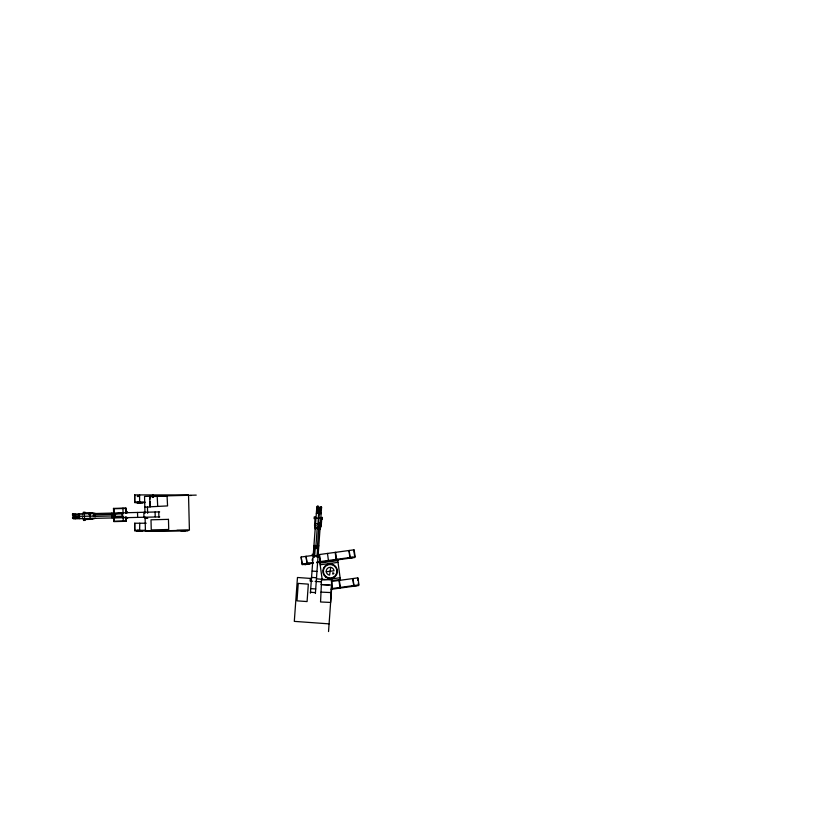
<?xml version="1.0" encoding="UTF-8"?>
<svg xmlns="http://www.w3.org/2000/svg" width="840" height="840" viewBox="0 0 840 840"><rect width="100%" height="100%" fill="white"/><g stroke="black" fill="none" stroke-linecap="round" stroke-linejoin="round"><path stroke-width="1.26" d="M74.928 515.97C75.579 514.028 75.358 518.312 74.928 516.106M75.505 516.096L75.348 516.726M115.427 514.28L94.71 514.836L94.364 515.613L94.742 516.38L115.458 515.886M314.118 518.668L314.244 516.873M310.296 578.403L310.107 581.038L312.617 581.217M312.197 555.692L312.302 554.159M315.242 529.127L314.548 525.242L315.157 516.789M312.197 560.543L312.312 559.03M310.727 591.948L310.38 593.103L316.817 507.024L321.573 507.37M317.31 506.142L316.817 513.051L317.782 513.114L318.276 506.205M314.895 545.549L313.551 557.151L314.37 545.685L315.399 545.759M314.58 557.225L315.409 545.591M317.31 548.341L318.738 528.591L317.793 528.119L317.195 528.476L315.777 548.236L317.31 548.341L316.323 548.625M319.347 509.261L320.072 508.988L318.854 508.988L317.772 527.656M318.476 527.615L319.515 508.798M316.974 557.225L317.814 545.591L317.993 557.298M321.143 508.116L321.216 507.119M315.389 593.492L321.584 507.129L320.628 507.066L320.187 513.051L321.153 513.125M319.988 529.484L321.237 525.725L321.846 517.272M322.287 519.256L322.413 517.461M321.562 579.222L321.185 584.525L329.018 585.091M328.534 631.554L332.241 579.989L316.554 578.855M332.745 572.953L332.766 572.796A1.449 0.64 4.1 0 1 333.816 573.5A1.449 0.64 4.1 0 1 332.671 574.035M330.687 567.389L329.584 575.117A3.906 3.906 0 0 1 326.245 571.043A3.906 3.906 0 0 1 330.005 567.357A3.906 3.906 0 0 1 334.016 570.791L326.267 571.725M93.335 515.256C95.056 518.322 93.051 513.45 94.248 516.169M93.996 515.424L93.545 514.889L93.671 516.149L74.97 516.369M95.172 516.138L94.752 516.684L94.3 516.159M318.738 507.969L319.977 507.728M318.213 527.825L317.383 527.236M318.759 527.93L317.363 527.562L317.793 528.119M318.738 528.591L318.139 528.895M320.156 527.163L321.353 524.087L314.664 523.604L315.409 526.827M93.387 515.099L93.954 514.553L94.458 515.34M319.568 508.169L319.463 507.685M317.51 527.173L316.974 527.846L317.982 528.287M318.748 528.192L318.318 527.279M93.272 518.312L90.132 519.372L89.964 512.663L93.156 513.555M83.307 519.54L91.781 519.33L95.571 518.259M317.289 527.384L318.329 527.321M318.286 527.688L318.791 527.426L317.678 527.121M313.582 555.324L301.119 557.025L302.075 564.039L313.173 562.527M317.373 554.809L354.155 549.812L355.11 556.825L316.806 562.034M305.981 563.619L309.11 563.199M350.154 557.624L352.391 557.308M347.802 558.285L348.495 558.191M349.577 558.044L352.59 557.634M313.352 563.147L302.211 564.669L301.171 557.014M316.606 562.706L354.816 557.508L353.776 549.864M309.96 563.934L304.731 564.638L304.71 563.798M319.935 563.052L337.785 560.626M320.166 564.784L338.016 562.359M323.536 579.978L340.106 577.721M331.422 580.671L340.347 579.453M331.286 581.49L357.966 577.857L358.921 584.871L331.391 588.62M351.614 586.331L354.627 585.921M355.709 585.774L356.412 585.679M331.065 589.312L358.628 585.564L358.281 583.013M137.498 496.587L137.351 496.598A1.449 0.64 88.6 0 1 137.939 495.474A1.449 0.64 88.6 0 1 138.59 496.566M196.234 495.106L144.553 496.409L144.984 513.387M144.827 507.119L150.14 506.971L150.003 501.543M113.431 508.41L125.99 508.095L126.116 513.24M113.526 508.746L125.528 508.452M83.276 512.253L85.082 512.211M83.139 512.841L91.612 512.62L95.477 513.503M125.549 512.043L127.481 511.991M125.58 512.683L127.502 512.631M72.419 514.091L159.632 511.886M73.091 514.447L74.099 514.416M72.439 515.057L79.37 514.878M123.375 513.807L111.71 514.101L123.354 512.799M72.859 515.214L74.277 515.172M72.902 517.031L74.33 516.999M72.471 517.461L79.401 517.283L79.422 518.249L72.502 518.427M111.941 516.495L123.606 516.201M112.119 516.495L112.14 517.524L123.638 517.23L112.13 517.01M158.54 516.673L159.726 516.905L73.427 518.826L73.332 514.069M125.622 518.154L127.733 518.101M125.601 518.28L127.145 518.238M145.11 518.406L147.746 518.343M83.486 520.443L85.281 520.391M113.757 521.273L126.315 520.957L126.221 517.094M125.853 521.315L113.852 521.609L113.663 517.409M122.43 516.747L123.627 516.716M188.202 494.918L134.684 494.918L134.684 501.995L144.953 501.995M190.407 495.506L191.216 495.506M144.9 502.646L134.736 502.646L134.736 494.918M137.319 502.961L137.319 502.11L137.235 502.961L142.506 502.961M146.213 523.226L134.684 523.226L134.684 530.303L145.877 530.303M176.935 530.303L188.202 530.303M180.758 530.775L185.609 530.775M187.824 530.943L134.736 530.943L134.736 523.226M137.319 531.269L137.319 530.418L137.235 531.269L142.506 531.269M319.389 508.683L318.675 508.882L319.095 509.208M321.006 592.116L331.086 592.578M317.3 506.3L318.266 506.373M317.226 507.444L318.181 507.507M316.691 508.841L321.437 509.177M319.662 513.282L320.618 513.345M316.365 513.356L317.394 513.429M320.04 513.618L321.069 513.692M315.094 517.639L316.06 517.713M320.817 518.049L321.783 518.123M316.029 518.059L320.775 518.406M319.368 522.942L320.397 523.016M314.548 525.242L315.514 525.315M320.271 525.651L321.237 525.725M315.462 525.83L316.491 525.903M319.137 526.092L320.166 526.166M314.066 545.486L318.812 545.832M313.331 555.765L317.572 556.07M313.635 555.954L314.664 556.028M312.228 571.095L316.974 571.442M311.766 577.405L316.522 577.752M311.63 578.508L297.465 577.49L294.305 621.369L329.091 623.868M315.116 581.396L321.373 581.847M310.957 588.63L315.714 588.966M310.695 592.284L315.452 592.63M317.94 528.895L317.195 528.476M114.597 514.364L114.545 515.875L114.765 514.553M94.71 514.836L95.067 515.403M74.277 515.865L74.004 516.831L74.392 515.928M74.183 515.676L73.794 516.495M93.639 516.401L93.429 515.77M95.204 515.319L94.573 514.573L94.322 515.413M357.588 577.909L357.935 580.461M349.178 550.484L350.133 557.498M352.989 578.54L353.945 585.553M348.947 550.515L349.986 558.17M352.758 578.571L353.808 586.215M337.596 559.262L340.452 580.24M335.57 552.342L336.525 559.356M339.381 580.388L340.337 587.401M335.181 552.395L336.221 560.038M338.993 580.44L340.032 588.084M327.474 553.434L328.514 561.089M331.464 582.76L332.325 589.134M319.494 554.526L320.45 561.54M319.147 554.568L320.187 562.223M319.746 561.687L322.256 580.157M307.493 564.27L307.377 563.43M307.325 563.325L307.419 564.27M306.149 556.343L307.104 563.356M306.002 556.364L307.041 564.008M306.127 563.598L306.243 564.438M305.351 563.703L305.466 564.543M304.952 563.755L305.172 564.585M157.196 496.346L157.71 506.415M188.538 495.306L189.409 530.156L145.435 531.269L145.078 517.062M158.76 511.906L158.886 516.663M155.096 512.001L155.211 516.758M149.877 496.272L149.951 499.128M147.462 507.056L147.62 513.324M143.85 512.284L143.966 517.041M137.529 512.442L137.645 517.198M127.312 517.471L127.281 518.112M127.029 512.001L127.103 512.642M125.874 508.095L125.969 513.24M126.063 517.094L126.2 520.957M125.843 512.033L125.78 512.673M125.748 517.209L125.758 520.968L125.622 517.209M122.945 508.169L123.06 513.524M123.165 517.167L123.249 521.031M122.409 516.232L122.441 517.262M122.168 513.324L122.273 517.587M114.061 508.736L114.188 513.744M114.282 517.503L114.377 521.252M113.516 508.4L113.652 513.755M111.857 513.082L111.983 517.85M91.612 512.62L91.633 513.597M91.76 518.354L91.781 519.33M89.828 513.702L89.859 514.731M88.998 513.723L89.019 514.752M84.367 513.797L84.493 518.553M83.989 512.82L84.021 513.786M84.136 518.553L84.158 519.519M82.331 513.891L82.352 514.92M82.415 517.577L82.446 518.606M79.653 513.954L79.684 514.983M79.748 517.639L79.769 518.668M79.338 513.923L79.38 515.403M79.076 513.923L79.107 514.889M75.127 514.028L75.243 518.784M73.721 514.059L73.742 515.025M73.784 517.43L73.805 518.385M73.07 514.08L73.101 515.046M72.587 514.091L72.608 515.057M72.639 517.451L72.66 518.417M153.227 494.918L153.227 497.28M152.88 494.918L152.88 497.49M139.976 501.995L139.954 502.961M139.954 530.418L140.018 531.269M139.608 494.918L139.608 502.646M139.755 523.226L139.608 530.943M139.514 530.418L139.514 531.269M138.758 502.11L138.758 502.961M138.758 530.418L138.758 531.269M138.705 501.995L138.6 502.961M138.6 530.418L138.6 531.269M138.495 530.418L138.495 531.269M137.981 530.418L137.981 531.269M137.666 502.11L137.686 502.961M137.666 530.418L137.686 531.269M137.571 530.418L137.571 531.269M321.363 584.556L320.555 601.976L330.624 602.438L331.433 585.018L321.363 584.556M298.242 583.412L296.993 600.841L307.083 601.566L308.332 584.136L298.242 583.412M316.932 528.329C318.455 530.513 319.967 527.006 316.932 528.329M167.055 495.842L149.636 496.734L150.15 506.804L167.57 505.911L167.055 495.842M168.462 519.361L151.001 519.803L151.253 529.924L168.725 529.484L168.462 519.361M325.7 577.091A7.329 7.329 0 0 0 337.407 572.176A7.329 7.329 0 0 0 327.306 564.501A7.329 7.329 0 0 0 325.7 577.091M326.036 576.639A6.773 6.773 0 0 0 336.851 572.114A6.773 6.773 0 0 0 327.526 565.016A6.773 6.773 0 0 0 326.036 576.639"/></g></svg>
